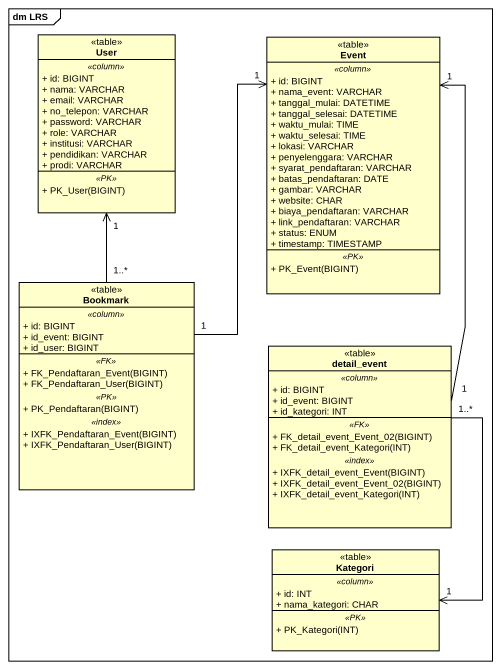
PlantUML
@startuml
mainframe dm LRS
hide circle
hide empty members
skinparam classAttributeIconSize 0
class User <<table>> {
  .. <<column>> ..
  + id: BIGINT
  + nama: VARCHAR
  + email: VARCHAR
  + no_telepon: VARCHAR
  + password: VARCHAR
  + role: VARCHAR
  + institusi: VARCHAR
  + pendidikan: VARCHAR
  + prodi: VARCHAR
  .. <<PK>> ..
  + PK_User(BIGINT)
}
class Event <<table>> {
  .. <<column>> ..
  + id: BIGINT
  + nama_event: VARCHAR
  + tanggal_mulai: DATETIME
  + tanggal_selesai: DATETIME
  + waktu_mulai: TIME
  + waktu_selesai: TIME
  + lokasi: VARCHAR
  + penyelenggara: VARCHAR
  + syarat_pendaftaran: VARCHAR
  + batas_pendaftaran: DATE
  + gambar: VARCHAR
  + website: CHAR
  + biaya_pendaftaran: VARCHAR
  + link_pendaftaran: VARCHAR
  + status: ENUM
  + timestamp: TIMESTAMP
  .. <<PK>> ..
  + PK_Event(BIGINT)
}
class Bookmark <<table>> {
  .. <<column>> ..
  + id: BIGINT
  + id_event: BIGINT
  + id_user: BIGINT
  .. <<FK>> ..
  + FK_Pendaftaran_Event(BIGINT)
  + FK_Pendaftaran_User(BIGINT)
  .. <<PK>> ..
  + PK_Pendaftaran(BIGINT)
  .. <<index>> ..
  + IXFK_Pendaftaran_Event(BIGINT)
  + IXFK_Pendaftaran_User(BIGINT)
}
class detail_event <<table>> {
  .. <<column>> ..
  + id: BIGINT
  + id_event: BIGINT
  + id_kategori: INT
  .. <<FK>> ..
  + FK_detail_event_Event_02(BIGINT)
  + FK_detail_event_Kategori(INT)
  .. <<index>> ..
  + IXFK_detail_event_Event(BIGINT)
  + IXFK_detail_event_Event_02(BIGINT)
  + IXFK_detail_event_Kategori(INT)
}
class Kategori <<table>> {
  .. <<column>> ..
  + id: INT
  + nama_kategori: CHAR
  .. <<PK>> ..
  + PK_Kategori(INT)
}
Bookmark "1..*" -up-> "1" User
Bookmark "1" -up-> "1" Event
detail_event "1" -up-> "1" Event
detail_event "1..*" --> "1" Kategori
@enduml
